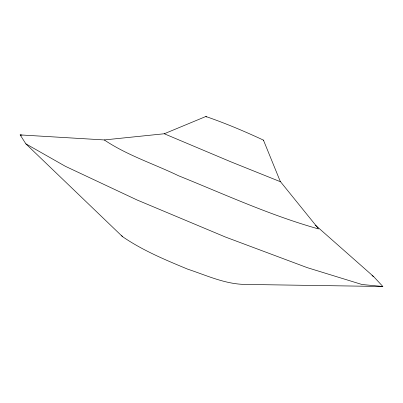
<?xml version="1.0" encoding="UTF-8"?>
<svg xmlns="http://www.w3.org/2000/svg" width="403" height="403" viewBox="0 0 403 403"><rect width="100%" height="100%" fill="white"/><g stroke="black" fill="none" stroke-linecap="round" stroke-linejoin="round"><path stroke-width="0.6" d="M164.268 133.761L205.842 116.502C225.458 123.258 244.641 131.373 263.446 140.123L280.387 181.708L230.944 161.85L164.268 133.761L104.276 139.937L20.15 134.909L25.857 143.841L122.467 236.601C142.602 250.465 165.29 259.864 187.763 269.189C206.417 275.335 224.95 284.115 244.918 284.417L382.85 286.498L373.606 276.544L316.219 225.887L280.246 181.395L280.387 181.708M382.85 286.498L361.985 284.508L307.217 267.637L225.609 237.105L137.02 199.959L65.402 166.318L25.857 143.841M20.15 134.909L21.984 135.171M315.136 225.322L316.219 225.887L318.471 228.924C270.363 215.409 224.733 194.392 178.479 175.733C153.81 163.825 127.091 155.321 104.276 139.937M371.989 275.622L373.606 276.544M205.842 116.502L206.512 117.026M121.701 235.674L122.467 236.601M263.446 140.123L263.622 140.571"/></g></svg>
